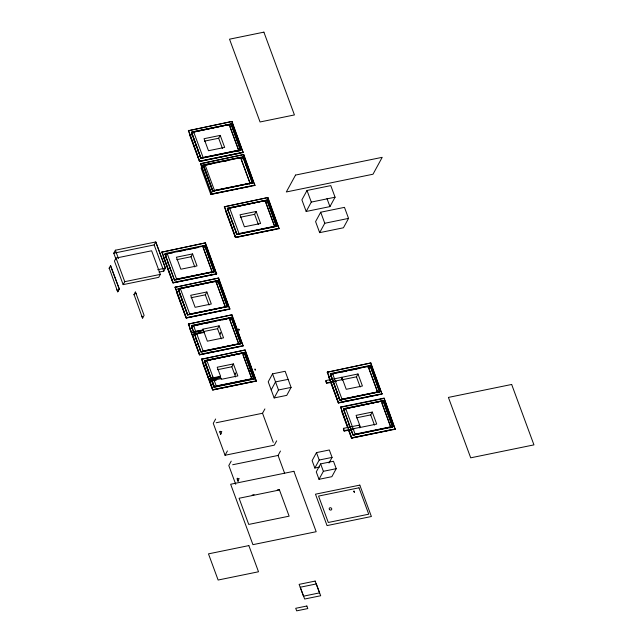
<?xml version="1.0" encoding="UTF-8"?>
<svg xmlns="http://www.w3.org/2000/svg" width="643" height="643" viewBox="0 0 643 643"><rect width="100%" height="100%" fill="white"/><g stroke="black" fill="none" stroke-linecap="round" stroke-linejoin="round"><path stroke-width="0.96" d="M235.105 373.583L235.097 373.044L235.338 374.226M249.797 370.183L250.28 370.971M220.477 333.122L220.211 332.785L220.557 334.111M220.629 333.693L220.485 333.098M238.883 330.164L238.979 329.369M255.359 369.621L254.966 368.953L255.134 370.119M255.384 369.862L255.335 369.621M354.462 492.184L354.02 491.043L354.012 491.702M353.98 491.156L353.963 491.565M220.662 434.258L221.779 431.493L219.793 431.903L220.662 434.258L221.031 433.583M238.006 481.229L239.124 478.456L237.138 478.874L238.006 481.229L238.384 480.546M110.467 265.8L119.276 288.98L117.717 291.842L116.841 289.495M135.295 292.195L136.316 294.253M142.69 317.947L141.669 315.89M109.206 268.091L117.717 291.842L119.268 288.98L110.612 265.519L109.061 268.38M133.889 294.767L135.44 291.906L144.104 315.375L142.545 318.237L134.033 294.486M116.174 259.74L113.763 253.181L115.378 250.215L155.775 241.953L165.42 268.123L163.796 271.105L158.99 272.085M116.053 258.068L114.446 261.026L123.151 284.624L158.733 277.342L160.34 274.392L151.635 250.786L116.053 258.068L124.758 281.674L123.151 284.624M188.375 130.714L232.019 121.455L243.158 152.584L199.724 161.473L188.375 130.714L232.019 121.455M191.405 132.562L231.231 124.083L240.562 150.309L200.946 158.419L191.405 132.562L231.231 124.083M192.04 134.797L193.639 131.847L229.117 124.589L238.561 150.205L237.918 151.378M200.946 158.419L191.614 132.193M163.796 271.105L154.159 244.911L155.775 241.953L165.412 268.139M199.724 161.473L188.584 130.344M202.449 158.644L203.092 157.463L193.639 131.847M200.471 163.74L243.81 154.537L254.869 185.457L211.732 194.282L200.471 163.74L243.81 154.537M210.767 194.299L212.487 191.148L252.884 182.877L243.231 156.707L202.834 164.97L201.122 168.128L210.767 194.299L237.701 188.785M203.477 165.572L243.03 157.149L252.498 182.829L212.946 191.252L203.477 165.572L211.346 163.965M222.422 148.412L218.676 138.245L220.227 135.392L204.048 138.703L208.477 150.719L224.664 147.408L220.227 135.392M203.903 166.867L205.021 164.801L240.498 157.543L249.942 183.159L249.299 184.332M228.795 125.176L229.117 124.589M161.811 252.144L205.455 242.877L216.595 274.006L173.152 282.896L161.811 252.144L205.455 242.877M231.842 123.753L241.495 149.923L201.106 158.194L191.453 132.016L231.842 123.753L230.13 126.904L239.092 151.209M163.193 256.678L172.846 282.848L198.816 277.535M164.954 254.298L204.779 245.819L214.312 271.676L174.486 280.155L164.954 254.298L172.686 252.723M212.946 191.252L203.678 165.203M211.732 194.282L200.672 163.37M213.99 191.301L214.473 190.416L205.021 164.801M239.791 153.058L213.814 158.395M240.177 158.13L240.498 157.543M174.486 280.155L164.913 253.519L205.302 245.256L214.955 271.426L174.566 279.697M173.152 282.896L162.012 251.767M243.231 156.707L241.511 159.858L250.127 183.223M176.11 279.962L176.592 279.086L167.148 253.471L165.54 256.412L166.481 258.976M252.289 183.199L243.03 157.149M194.781 266.925L191.035 256.758L192.587 253.905L176.399 257.216L180.836 269.232L197.023 265.921L192.587 253.905M175.017 287.308L218.66 278.041L229.8 309.17L186.357 318.06L175.017 287.308L218.66 278.041M178.047 289.149L217.873 280.669L227.405 306.526L187.579 315.006L178.047 289.149L189.645 286.778M202.296 246.799L202.617 246.205L212.061 271.82L211.418 273.002M224.311 206.805L267.954 197.538L279.094 228.667L235.651 237.556L224.311 206.805L267.954 197.538M178.674 291.383L180.281 288.442L215.751 281.176L225.203 306.791L224.72 307.675M214.111 272.045L204.779 245.819M205.302 245.256L203.582 248.407L212.552 272.712M225.669 211.258L235.322 237.428L275.71 229.157M227.341 208.645L267.166 200.166L276.498 226.392L236.873 234.502L227.341 208.645L267.166 200.166M227.968 210.88L229.575 207.93L265.045 200.672L274.497 226.288L274.175 226.875M187.579 315.006L178.248 288.779M186.357 318.06L175.218 286.931M189.404 314.644L189.725 314.049L180.281 288.442M213.251 274.561L199.772 277.334M236.873 234.502L276.699 226.023M188.343 324.08L231.986 314.813L243.126 345.942L199.684 354.84L188.343 324.08L231.986 314.813M235.651 237.556L224.511 206.427M209.063 304.999L205.318 294.832L206.869 291.978L190.682 295.29L195.118 307.306L211.306 303.994L206.869 291.978M238.537 234.43L239.019 233.546L229.575 207.93M239.775 346.505L199.378 354.783L189.733 328.597M215.268 282.06L215.751 281.176M191.485 326.242L231.311 317.755L240.844 343.611L201.018 352.099L191.485 326.242L195.351 325.446M227.204 306.896L217.873 280.669M192.072 328.348L193.672 325.406L229.149 318.148L238.593 343.764L238.272 344.351M218.483 280.34L228.136 306.51L187.748 314.781L178.095 288.611L218.483 280.34L216.763 283.491L225.38 306.864M258.357 224.495L254.612 214.328L256.163 211.475L239.976 214.786L244.412 226.802L260.6 223.491L256.163 211.475M188.544 323.71L191.526 332.672L203.108 330.301L194.299 334.521L193.76 331.74L203.108 330.301M264.562 201.556L265.045 200.672M193.712 332.222L191.445 325.462L231.834 317.192L241.487 343.362L201.098 351.633M194.54 334.473L192.353 334.923L198.157 333.733M193.672 325.406L196.428 334.087L196.694 333.604L204.024 332.101L207.367 341.176L223.555 337.856L219.118 325.84L202.931 329.152L202.159 330.582M194.299 334.521L194.588 333.99L203.935 332.552M267.777 199.836L277.43 226.006L237.042 234.277L227.389 208.099L267.777 199.836L266.057 202.987L274.674 226.36M202.931 329.152L203.759 332.584L204.024 332.101M201.018 352.099L194.588 333.99M199.684 354.84L192.546 334.569M202.641 351.906L203.124 351.022L196.694 333.604M226.416 309.669L186.028 317.931L176.375 291.761L179.26 291.166M221.313 338.869L217.567 328.694L219.118 325.84M201.548 359.244L245.192 349.977L256.332 381.106L212.889 390.004L201.548 359.244L245.192 349.977M202.907 363.697L212.56 389.875L252.948 381.604M204.321 361.101L244.919 352.46L254.363 379.008L213.982 387.271L204.321 361.101L228.876 356.077M228.828 318.735L229.149 318.148M205.366 363.03L206.813 360.377L242.282 353.12L251.734 378.735L251.413 379.322M240.643 343.989L231.311 317.755M231.834 317.192L230.114 320.343L239.083 344.648M307.008 190.473L301.897 199.852L306.181 211.467L329.947 206.604L335.067 197.216L330.783 185.602L307.008 190.473L311.292 202.087L306.181 211.467M201.749 358.874L208.903 379.137L211.676 380.986L217.72 378.132M210.848 378.735L211.137 378.205L204.627 360.546L245.015 352.276L254.668 378.454L214.28 386.716L211.965 380.455L214.039 380.134L214.368 380.873L212.319 376.042L213.629 380.061M244.195 352.983L253.736 378.84L244.404 352.613L204.578 361.093L204.779 360.723L211.772 380.849L208.903 379.137L220.3 376.806L220.565 376.316L217.213 367.225L233.401 363.914L237.838 375.93L221.65 379.249L221.393 378.566L214.071 380.061L213.806 380.552M213.974 387.271L214.312 386.572L212.11 380.584L209.731 381.387L216.554 379.989M211.676 380.986L211.965 380.455M212.889 390.004L209.923 381.034M215.775 386.877L216.257 385.993L214.071 380.061M221.393 378.566L221.128 379.048L220.3 376.806M235.595 376.943L231.842 366.767L233.401 363.914M320.704 212.222L315.584 221.602L319.659 232.645L343.434 227.783L348.546 218.395L344.471 207.359L320.704 212.222L324.771 223.266L319.659 232.645M245.015 352.276L243.295 355.434L251.911 378.799M215.646 418.995L213.275 423.343L225.05 455.26L274.304 445.173L276.675 440.833M219.793 431.903L220.163 431.236M225.05 455.26L227.421 450.912M272.56 373.856L268.219 381.813L274.167 397.937L286.754 395.365L291.086 387.407L285.146 371.284L272.56 373.856L278.507 389.979L274.167 397.937M231.223 461.119L228.804 465.54L235.732 484.316M271.209 389.907L275.526 381.894L288.128 379.37M273.259 442.36L262.537 413.256L264.9 408.916M237.138 478.874L237.516 478.191M284.632 473.296L278.065 455.453L280.469 451.04M327.215 372.225L370.858 362.957L381.998 394.087L338.556 402.976L327.215 372.225L370.858 362.957M341.803 377.296L346.239 389.312L362.427 386.001L357.99 373.985L326.033 380.527L325.728 381.082L326.556 383.332L336.353 381.323M330.357 374.379L370.183 365.899L379.716 391.756L339.89 400.235L330.357 374.379L334.223 373.591M326.556 383.332L326.033 380.527M330.944 376.493L332.544 373.551L368.021 366.285L377.465 391.9L377.144 392.487M341.401 377.875L341.706 377.312L342.229 380.126M338.25 402.928L330.663 382.36M339.89 400.235L330.558 374.009M338.556 402.976L327.416 371.847M341.353 400.34L341.996 399.166L332.544 373.551M360.184 387.006L356.439 376.838L357.99 373.985M347.984 427.892L340.621 407.011L384.064 398.121L395.204 429.251L351.761 438.14L348.667 429.749M329.007 463L332.069 457.398L329.329 449.979L316.477 452.608L312.112 460.613L314.845 468.032L319.442 467.091M341.779 411.841L347.638 427.732M343.45 409.229L383.276 400.75L392.608 426.976L352.983 435.086L343.45 409.229L383.276 400.75M367.7 366.88L368.021 366.285M344.238 411.166L345.685 408.522L381.154 401.256L390.598 426.872L389.963 428.053M379.515 392.126L370.183 365.899M370.706 365.337L380.359 391.507L339.97 399.769L330.317 373.599L370.706 365.337L368.986 368.487L377.947 392.793M314.845 468.032L319.209 460.034L316.477 452.608M320.632 463.884L316.268 471.89L319.008 479.316L331.86 476.68L336.225 468.683L333.484 461.256L320.632 463.884L323.373 471.311L319.008 479.316M359.855 427.908L359.324 425.103L343.651 428.31L343.354 428.865L344.182 431.115L353.971 429.114M344.182 431.115L343.651 428.31M352.983 435.086L392.809 426.606M351.761 438.14L340.621 407.011M359.027 425.658L359.324 425.103M354.647 435.014L355.129 434.129L345.685 408.522M378.639 394.657L339.215 402.727M374.467 425.079L370.714 414.912L372.273 412.059L356.085 415.37L360.522 427.386L376.702 424.075L372.273 412.059M395.204 429.251L384.064 398.121M383.887 400.42L393.54 426.59L353.152 434.861L343.499 408.683L383.887 400.42L382.167 403.571L390.783 426.944M211.844 380.744L213.163 378.791L220.637 377.706M238.738 329.055L239.019 329.554M239.051 330.269L238.746 329.891M192.619 134.58L189.733 135.175L199.386 161.345L212.849 158.588M204.394 141.163L218.676 138.245M203.092 157.463L238.561 150.205M201.146 158.049L240.763 149.94M199.925 161.104L243.367 152.206M225.114 161.144L227.083 160.742M237.902 158.532L242.821 157.519M214.473 190.416L249.942 183.159M213.146 190.883L252.498 182.829M211.933 193.913L255.078 185.08M238.657 188.592L250.199 186.229M311.292 202.087L335.067 197.216M240.329 217.246L254.612 214.328M113.755 253.197L154.159 244.911M239.019 233.546L274.497 226.288M235.86 237.187L279.295 228.289M177.516 251.726L185.248 250.151M187.177 249.749L197.811 247.579M202.641 246.59L204.57 246.189M324.771 223.266L348.546 218.395M176.753 259.684L191.035 256.758M157.72 269.714L165.42 268.123M124.758 281.674L160.34 274.392M176.592 279.086L212.061 271.82M174.695 279.785L214.312 271.676M176.761 281.666L178.537 281.296M186.518 279.665L188.286 279.303M205.141 275.855L206.909 275.493M173.353 282.526L216.795 273.637M191.574 286.384L217.664 281.039M191.035 297.757L205.318 294.832M189.725 314.049L225.203 306.791M187.788 314.636L227.405 306.526M186.566 317.69L230.001 308.793M197.28 325.053L202.111 324.064M206.95 323.075L210.816 322.288M212.745 321.886L214.674 321.492M222.406 319.909L227.236 318.92M229.173 318.526L231.102 318.132M189.725 328.613L192.611 328.026M195.866 331.354L203.188 329.851M191.718 332.318L193.905 331.876M203.284 331.619L217.567 328.694M203.124 351.022L238.593 343.764M201.227 351.721L240.844 343.611M203.292 353.602L205.061 353.24M209.497 352.332L211.274 351.97M199.885 354.462L243.327 345.572M229.664 355.909L241.414 353.505M242.339 353.32L244.71 352.83L254.363 379.008M217.559 369.693L231.842 366.767M211.137 378.205L220.565 376.316M209.096 378.783L211.282 378.341M216.257 385.993L251.734 378.735M214.312 386.572L253.937 378.462M254.572 378.631L214.111 386.949L204.53 360.723M213.09 389.626L256.533 380.736M341.955 372.008L346.786 371.019M351.617 370.03L359.349 368.447M367.081 366.864L369.974 366.269M331.483 376.163L328.597 376.75L329.98 380.495M278.507 389.979L291.086 387.407M326.861 382.77L342.534 379.563M342.156 379.764L356.439 376.838M216.177 422.756L262.537 413.256M341.996 399.166L377.465 391.9M340.091 399.866L379.716 391.756M344.825 401.2L346.593 400.838M351.03 399.93L352.806 399.568M369.653 396.112L371.429 395.75M338.757 402.606L382.199 393.709M340.42 407.389L383.863 398.491M356.431 417.837L370.714 414.912M344.487 430.561L360.16 427.354M355.129 434.129L390.598 426.872M351.962 437.77L395.405 428.873M378.357 432.498L351.432 438.012L348.329 429.596M379.322 432.305L390.856 429.942M232.67 464.752L278.065 455.453M319.209 460.034L332.069 457.398M323.373 471.311L336.225 468.683M252.169 495.086L254.098 494.692M277.278 489.95L279.207 489.556M250.159 371.268L249.805 370.561M235.242 373.109L235.563 373.872M354.237 492.233L353.996 491.702M326.982 198.558L329.947 206.604M370.649 363.327L381.998 394.087M383.067 401.119L392.608 426.976M267.753 197.907L279.094 228.667M266.958 200.536L276.498 226.392M348.803 424.267L349.744 426.831M350.692 429.387L351.633 431.951M336.611 391.86L337.551 394.424M338.499 396.98L339.448 399.544M231.818 121.824L243.158 152.584M243.609 154.915L254.869 185.457M231.03 124.453L240.562 150.309M231.745 221.12L232.694 223.684M233.634 226.248L234.582 228.804M235.531 231.367L236.471 233.931M193.929 139.917L194.869 142.481M195.818 145.037L196.758 147.601M197.706 150.165L198.647 152.721M199.595 155.284L200.536 157.848M202.834 164.97L212.487 191.148M218.459 278.411L229.8 309.17M244.991 350.355L256.332 381.106M205.254 243.247L216.595 274.006M231.777 315.191L243.126 345.942M206.813 360.377L213.243 377.819M179.622 293.939L180.562 296.503M181.511 299.067L182.451 301.623M167.429 261.532L168.378 264.096M169.318 266.66L170.266 269.216M195.85 338.596L196.79 341.16M197.739 343.716L198.687 346.28M199.627 348.844L200.576 351.408M115.378 250.215L118.481 258.631M238.666 329.602L238.625 329.312M295.539 175.073L286.32 191.968L372.996 174.229L382.207 157.326L295.539 175.073M263.895 32.15L229.527 39.183L260.061 121.969L294.43 114.936L263.895 32.15M511.667 384.466L448.412 397.414L470.7 457.824L533.947 444.876L511.667 384.466M293.899 471.303L230.652 484.251L252.932 544.661L316.179 531.713L293.899 471.303M279.472 489.99L239.083 498.261L248.737 524.431L289.125 516.168L279.472 489.99M359.815 485.119L315.472 494.194L327.046 525.588L371.389 516.514L359.815 485.119M359.003 487.804L318.558 496.083L328.292 522.478L368.736 514.199L359.003 487.804M248.857 545.594L208.469 553.864L218.122 580.034L258.51 571.772L248.857 545.594M315.158 581.079L299.116 584.366L303.472 596.182L319.515 592.894L315.158 581.079M316.332 583.932L300.289 587.22L304.645 599.027L320.688 595.748L316.332 583.932M306.856 606.019L295.716 608.294L296.656 610.85L307.804 608.567L306.856 606.019M329.409 509.449A1.342 1.149 28.6 0 0 331.651 509.553A1.342 1.149 28.6 0 0 330.381 507.713A1.342 1.149 28.6 0 0 329.409 509.449"/></g></svg>
